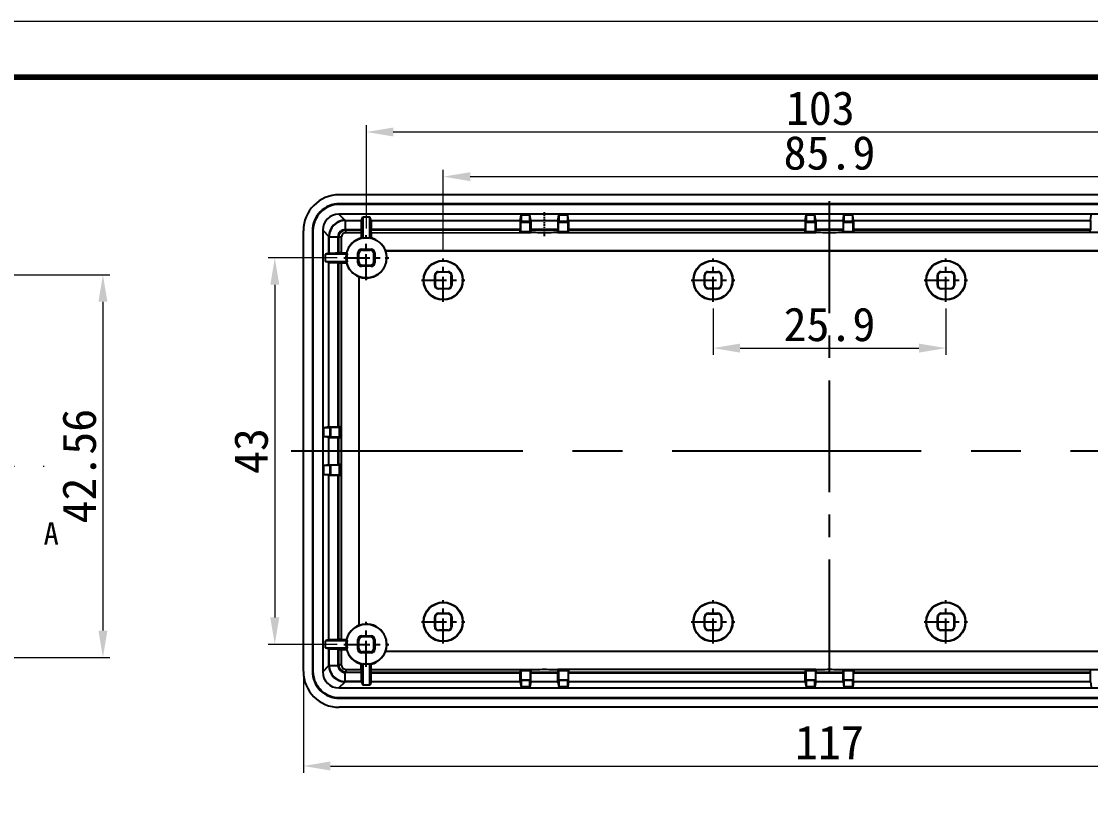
# Model space of a CAD drawing. Header units: millimetres. Extents: x 0 to 1787, y -410 to 0.
# Drawn here: x 1600.5 to 1719.4, y -245.5 to -159.5 of the extents above; entities that cross this region are included whole.
import ezdxf
from ezdxf.enums import TextEntityAlignment as Align

# ---------------------------------------------------------------- set-up
doc = ezdxf.new("R2010")
doc.units = ezdxf.units.MM
doc.header["$MEASUREMENT"] = 0
doc.linetypes.add('CENTER', pattern=[50.8, 31.75, -6.35, 6.35, -6.35])
doc.linetypes.add('DIVIDE', pattern=[31.75, 12.7, -6.35, 0, -6.35, 0, -6.35])
doc.layers.get('0').update_dxf_attribs({"linetype": 'CONTINUOUS'})
doc.layers.get('Defpoints').update_dxf_attribs({"linetype": 'CONTINUOUS'})
for name, color, linetype, lineweight in [('dim', 82, 'CONTINUOUS', 9), ('from', 7, 'CONTINUOUS', 13), ('hatch', 56, 'CONTINUOUS', 9)]:
    doc.layers.add(name, color=color, linetype=linetype, lineweight=lineweight)
doc.styles.add('宋体', font='SimSun.ttf')
doc.styles.add('样式 1', font='SIMKAI.TTF')
doc.dimstyles.new('YanXiu', dxfattribs={"dimscale": 1.5, "dimtxt": 2.5, "dimasz": 2.2, "dimexe": 0.65, "dimexo": 0.65, "dimgap": 0.5, "dimtad": 1, "dimzin": 0, "dimdsep": 46, "dimtxsty": '宋体', "dimcen": 0, "dimclrd": 3, "dimclre": 3, "dimclrt": 3, "dimadec": 0, "dimazin": 0, "dimtfac": 1, "dimtdec": 4, "dimtofl": 0, "dimtmove": 0, "dimatfit": 3, "dimfxl": 0, "dimtolj": 1, "dimtzin": 0, "dimlwd": 0, "dimlwe": 0, "dimarcsym": 0})

# ---------------------------------------------------------------- blocks, each defined once
blk = doc.blocks.new('*D3')
at = {"layer": 'Defpoints', "color": 0}
for p in [(1636.36, -185.78), (1628.68, -228.78), (1636.36, -228.78)]:
    blk.add_point(p, dxfattribs=at)
at = {"layer": 'dim', "color": 3, "lineweight": 5}
for p, q in [((1635.61, -185.78), (1627.93, -185.78)), ((1628.68, -188.78), (1628.68, -225.78)), ((1635.61, -228.78), (1627.93, -228.78))]:
    blk.add_line(p, q, dxfattribs=at)
at = {"layer": 'dim', "color": 3}
for points in [[(1628.18, -188.78), (1629.18, -188.78), (1628.68, -185.78)], [(1628.18, -225.78), (1629.18, -225.78), (1628.68, -228.78)]]:
    blk.add_solid(points, dxfattribs=at)
at = {"layer": 'dim', "color": 3, "insert": (1626.06, -207.28), "char_height": 3.75, "attachment_point": 5, "rotation": 90, "style": '宋体'}
blk.add_mtext('43', dxfattribs=at)
blk = doc.blocks.new('*D4')
at = {"layer": 'Defpoints', "color": 0}
for p in [(1741.86, -171.79), (1638.86, -183.28), (1741.86, -183.28)]:
    blk.add_point(p, dxfattribs=at)
at = {"layer": 'dim', "color": 3, "lineweight": 5}
for p, q in [((1638.86, -182.53), (1638.86, -171.04)), ((1741.86, -182.53), (1741.86, -171.04)), ((1641.86, -171.79), (1738.86, -171.79))]:
    blk.add_line(p, q, dxfattribs=at)
at = {"layer": 'dim', "color": 3}
for points in [[(1641.86, -171.29), (1641.86, -172.29), (1638.86, -171.79)], [(1738.86, -171.29), (1738.86, -172.29), (1741.86, -171.79)]]:
    blk.add_solid(points, dxfattribs=at)
at = {"layer": 'dim', "color": 3, "insert": (1689.34, -169.16), "char_height": 3.75, "attachment_point": 5, "style": '宋体'}
blk.add_mtext('103', dxfattribs=at)
blk = doc.blocks.new('*D5')
at = {"layer": 'Defpoints', "color": 0}
for p in [(1733.31, -176.76), (1647.41, -185.86), (1733.31, -185.86)]:
    blk.add_point(p, dxfattribs=at)
at = {"layer": 'dim', "color": 3, "lineweight": 5}
for p, q in [((1647.41, -185.12), (1647.41, -176.01)), ((1650.41, -176.76), (1730.31, -176.76)), ((1733.31, -185.12), (1733.31, -176.01))]:
    blk.add_line(p, q, dxfattribs=at)
at = {"layer": 'dim', "color": 3}
for points in [[(1650.41, -176.26), (1650.41, -177.26), (1647.41, -176.76)], [(1730.31, -176.26), (1730.31, -177.26), (1733.31, -176.76)]]:
    blk.add_solid(points, dxfattribs=at)
at = {"layer": 'dim', "color": 3, "insert": (1690.36, -174.13), "char_height": 3.75, "attachment_point": 5, "style": '宋体'}
blk.add_mtext('85.9', dxfattribs=at)
blk = doc.blocks.new('*D13')
at = {"layer": 'Defpoints', "color": 0}
for p in [(1631.86, -231.78), (1748.86, -231.78), (1748.86, -242.31)]:
    blk.add_point(p, dxfattribs=at)
at = {"layer": 'dim', "color": 3, "lineweight": 5}
for p, q in [((1631.86, -232.53), (1631.86, -243.06)), ((1748.86, -232.53), (1748.86, -243.06)), ((1634.86, -242.31), (1745.86, -242.31))]:
    blk.add_line(p, q, dxfattribs=at)
at = {"layer": 'dim', "color": 3}
for points in [[(1634.86, -241.81), (1634.86, -242.81), (1631.86, -242.31)], [(1745.86, -241.81), (1745.86, -242.81), (1748.86, -242.31)]]:
    blk.add_solid(points, dxfattribs=at)
at = {"layer": 'dim', "color": 3, "insert": (1690.36, -239.68), "char_height": 3.75, "attachment_point": 5, "style": '宋体'}
blk.add_mtext('117', dxfattribs=at)
blk = doc.blocks.new('*D16')
at = {"layer": 'Defpoints', "color": 0}
for p in [(1574.83, -187.68), (1574.83, -230.24), (1609.57, -230.24)]:
    blk.add_point(p, dxfattribs=at)
at = {"layer": 'dim', "color": 3, "lineweight": 5}
for p, q in [((1575.58, -187.68), (1610.32, -187.68)), ((1609.57, -190.68), (1609.57, -227.24)), ((1575.58, -230.24), (1610.32, -230.24))]:
    blk.add_line(p, q, dxfattribs=at)
at = {"layer": 'dim', "color": 3}
for points in [[(1609.07, -190.68), (1610.07, -190.68), (1609.57, -187.68)], [(1609.07, -227.24), (1610.07, -227.24), (1609.57, -230.24)]]:
    blk.add_solid(points, dxfattribs=at)
at = {"layer": 'dim', "color": 3, "insert": (1606.95, -208.96), "char_height": 3.75, "attachment_point": 5, "rotation": 90, "style": '宋体'}
blk.add_mtext('42.56', dxfattribs=at)
blk = doc.blocks.new('*D54')
at = {"layer": 'Defpoints', "color": 0}
for p in [(1677.41, -190.69), (1703.31, -190.69), (1703.31, -195.83)]:
    blk.add_point(p, dxfattribs=at)
at = {"layer": 'dim', "color": 3, "lineweight": 5}
for p, q in [((1677.41, -191.44), (1677.41, -196.58)), ((1703.31, -191.44), (1703.31, -196.58)), ((1680.41, -195.83), (1700.31, -195.83))]:
    blk.add_line(p, q, dxfattribs=at)
at = {"layer": 'dim', "color": 3}
for points in [[(1680.41, -195.33), (1680.41, -196.33), (1677.41, -195.83)], [(1700.31, -195.33), (1700.31, -196.33), (1703.31, -195.83)]]:
    blk.add_solid(points, dxfattribs=at)
at = {"layer": 'dim', "color": 3, "insert": (1690.36, -193.21), "char_height": 3.75, "attachment_point": 5, "style": '宋体'}
blk.add_mtext('25.9', dxfattribs=at)

msp = doc.modelspace()

# ---------------------------------------------------------------- linework, layer by layer
at = {"color": 1, "linetype": 'CENTER', "ltscale": 0.392022}
msp.add_line((1690.357, -231.779), (1690.357, -177.574), dxfattribs=at)
msp.add_line((1690.357, -231.779), (1690.357, -177.574), dxfattribs=at)
at = {"color": 7, "linetype": 'Continuous'}
for p, q in [((1744.858, -178.778), (1635.855, -178.778)), ((1635.857, -179.779), (1635.857, -179.849)), ((1744.856, -179.779), (1635.857, -179.779)), ((1744.856, -179.849), (1635.857, -179.849)), ((1635.804, -180.926), (1636.495, -181.617)), ((1744.909, -180.926), (1635.804, -180.926)), ((1636.495, -181.617), (1638.331, -181.617)), ((1636.522, -181.644), (1636.522, -182.643)), ((1636.522, -181.644), (1638.331, -181.644)), ((1638.331, -181.617), (1638.457, -181.241)), ((1638.331, -181.617), (1638.331, -181.644)), ((1638.457, -181.241), (1638.457, -183.639)), ((1638.457, -181.241), (1639.257, -181.241)), ((1639.257, -183.639), (1639.257, -181.241)), ((1639.382, -181.617), (1639.257, -181.241)), ((1639.382, -181.617), (1639.382, -182.618)), ((1639.382, -181.617), (1655.971, -181.617)), ((1655.971, -181.617), (1656.065, -181.057)), ((1655.971, -181.617), (1655.971, -182.618)), ((1656.065, -181.761), (1656.021, -181.849)), ((1656.021, -182.85), (1656.021, -181.849)), ((1657.092, -181.849), (1656.021, -181.849)), ((1656.065, -181.057), (1656.065, -181.761)), ((1657.048, -181.057), (1656.065, -181.057)), ((1657.048, -181.761), (1656.065, -181.761)), ((1657.048, -181.761), (1657.048, -181.057)), ((1657.142, -181.617), (1657.048, -181.057)), ((1657.048, -181.761), (1657.092, -181.849)), ((1657.092, -182.85), (1657.092, -181.849)), ((1657.142, -181.617), (1657.142, -182.618)), ((1657.142, -181.617), (1660.171, -181.617)), ((1660.171, -181.617), (1660.265, -181.057)), ((1660.171, -181.617), (1660.171, -182.618)), ((1660.265, -181.761), (1660.221, -181.849)), ((1660.221, -182.85), (1660.221, -181.849)), ((1661.292, -181.849), (1660.221, -181.849)), ((1660.265, -181.057), (1660.265, -181.761)), ((1661.248, -181.057), (1660.265, -181.057)), ((1661.248, -181.761), (1660.265, -181.761)), ((1661.248, -181.761), (1661.248, -181.057)), ((1661.342, -181.617), (1661.248, -181.057)), ((1661.248, -181.761), (1661.292, -181.849)), ((1661.292, -182.85), (1661.292, -181.849)), ((1661.342, -181.617), (1661.342, -182.618)), ((1661.342, -181.617), (1687.671, -181.617)), ((1687.671, -181.617), (1687.765, -181.057)), ((1687.671, -181.617), (1687.671, -182.618)), ((1687.765, -181.761), (1687.721, -181.849)), ((1687.721, -182.85), (1687.721, -181.849)), ((1688.792, -181.849), (1687.721, -181.849)), ((1687.765, -181.057), (1687.765, -181.761)), ((1688.748, -181.057), (1687.765, -181.057)), ((1688.748, -181.761), (1687.765, -181.761)), ((1688.748, -181.761), (1688.748, -181.057)), ((1688.842, -181.617), (1688.748, -181.057)), ((1688.748, -181.761), (1688.792, -181.849)), ((1688.792, -182.85), (1688.792, -181.849)), ((1688.842, -181.617), (1688.842, -182.618)), ((1688.842, -181.617), (1691.871, -181.617)), ((1691.871, -181.617), (1691.965, -181.057)), ((1691.871, -181.617), (1691.871, -182.618)), ((1691.965, -181.761), (1691.921, -181.849)), ((1691.921, -182.85), (1691.921, -181.849)), ((1692.992, -181.849), (1691.921, -181.849)), ((1691.965, -181.057), (1691.965, -181.761)), ((1692.948, -181.057), (1691.965, -181.057)), ((1692.948, -181.761), (1691.965, -181.761)), ((1692.948, -181.761), (1692.948, -181.057)), ((1693.042, -181.617), (1692.948, -181.057)), ((1692.948, -181.761), (1692.992, -181.849)), ((1692.992, -182.85), (1692.992, -181.849)), ((1693.042, -181.617), (1693.042, -182.618)), ((1693.042, -181.617), (1719.371, -181.617)), ((1719.371, -181.617), (1719.465, -181.057)), ((1719.371, -181.617), (1719.371, -182.618)), ((1631.857, -231.779), (1631.857, -182.777)), ((1632.857, -182.778), (1632.857, -231.778)), ((1632.857, -182.778), (1632.927, -182.778)), ((1632.927, -182.778), (1632.927, -231.778)), ((1634.005, -182.726), (1634.005, -231.83)), ((1634.005, -182.726), (1634.696, -183.417)), ((1636.522, -182.643), (1636.578, -182.699)), ((1636.522, -182.643), (1638.322, -182.643)), ((1636.578, -182.999), (1636.578, -182.699)), ((1638.304, -182.699), (1636.578, -182.699)), ((1638.301, -182.999), (1636.578, -182.999)), ((1638.301, -182.999), (1638.301, -183.578)), ((1638.322, -182.643), (1638.304, -182.699)), ((1639.382, -182.618), (1639.409, -182.699)), ((1655.971, -182.618), (1639.382, -182.618)), ((1655.958, -182.699), (1639.409, -182.699)), ((1639.412, -182.999), (1657.157, -182.979)), ((1639.412, -182.999), (1639.412, -183.578)), ((1656.021, -182.85), (1655.957, -182.979)), ((1655.971, -182.618), (1655.958, -182.699)), ((1656.021, -182.85), (1657.092, -182.85)), ((1657.092, -182.85), (1657.157, -182.979)), ((1657.142, -182.618), (1657.155, -182.699)), ((1660.171, -182.618), (1657.142, -182.618)), ((1660.158, -182.699), (1657.155, -182.699)), ((1660.221, -182.85), (1660.157, -182.979)), ((1660.157, -182.979), (1688.857, -182.979)), ((1660.171, -182.618), (1660.158, -182.699)), ((1660.221, -182.85), (1661.292, -182.85)), ((1661.292, -182.85), (1661.357, -182.979)), ((1661.342, -182.618), (1661.355, -182.699)), ((1687.671, -182.618), (1661.342, -182.618)), ((1687.658, -182.699), (1661.355, -182.699)), ((1687.721, -182.85), (1687.657, -182.979)), ((1687.671, -182.618), (1687.658, -182.699)), ((1687.721, -182.85), (1688.792, -182.85)), ((1688.792, -182.85), (1688.857, -182.979)), ((1688.842, -182.618), (1688.855, -182.699)), ((1691.871, -182.618), (1688.842, -182.618)), ((1691.858, -182.699), (1688.855, -182.699)), ((1691.921, -182.85), (1691.857, -182.979)), ((1720.557, -182.979), (1691.857, -182.979)), ((1691.871, -182.618), (1691.858, -182.699)), ((1691.921, -182.85), (1692.992, -182.85)), ((1692.992, -182.85), (1693.057, -182.979)), ((1693.042, -182.618), (1693.055, -182.699)), ((1719.371, -182.618), (1693.042, -182.618)), ((1719.358, -182.699), (1693.055, -182.699)), ((1719.421, -182.85), (1719.357, -182.979)), ((1719.371, -182.618), (1719.358, -182.699)), ((1634.696, -185.252), (1634.696, -183.417)), ((1634.722, -185.252), (1634.722, -183.443)), ((1634.722, -183.443), (1635.722, -183.443)), ((1635.722, -185.244), (1635.722, -183.443)), ((1635.722, -183.443), (1635.778, -183.499)), ((1635.778, -183.499), (1635.778, -185.225)), ((1636.078, -183.499), (1635.778, -183.499)), ((1636.078, -183.499), (1636.078, -185.223)), ((1634.696, -185.252), (1634.319, -185.378)), ((1634.319, -186.178), (1634.319, -185.378)), ((1636.717, -185.378), (1634.319, -185.378)), ((1634.696, -185.252), (1634.722, -185.252)), ((1635.722, -185.244), (1635.778, -185.225)), ((1636.078, -185.223), (1636.656, -185.223)), ((1637.907, -186.328), (1637.907, -185.228)), ((1638.026, -185.347), (1637.907, -185.228)), ((1638.026, -186.209), (1638.026, -185.347)), ((1638.426, -184.947), (1638.307, -184.828)), ((1638.307, -184.828), (1639.407, -184.828)), ((1638.426, -184.947), (1639.287, -184.947)), ((1639.287, -184.947), (1639.407, -184.828)), ((1639.687, -185.347), (1639.807, -185.228)), ((1639.687, -186.209), (1639.687, -185.347)), ((1639.807, -185.228), (1639.807, -186.328)), ((1641.078, -184.999), (1641.078, -184.973)), ((1641.078, -184.973), (1739.635, -184.973)), ((1641.078, -184.999), (1739.635, -184.999)), ((1634.696, -186.304), (1634.319, -186.178)), ((1634.319, -186.178), (1636.717, -186.178)), ((1634.696, -204.593), (1634.696, -186.304)), ((1634.696, -186.304), (1635.696, -186.304)), ((1635.696, -186.304), (1635.696, -204.593)), ((1635.696, -186.304), (1635.778, -186.331)), ((1635.778, -186.331), (1635.778, -204.579)), ((1636.078, -186.333), (1636.078, -228.223)), ((1636.078, -186.333), (1636.656, -186.333)), ((1638.026, -186.209), (1637.907, -186.328)), ((1638.426, -186.609), (1638.307, -186.728)), ((1638.426, -186.609), (1639.287, -186.609)), ((1639.407, -186.728), (1639.287, -186.609)), ((1639.807, -186.328), (1639.687, -186.209)), ((1639.407, -186.728), (1638.307, -186.728)), ((1646.457, -188.828), (1646.457, -187.728)), ((1646.457, -187.728), (1646.503, -187.774)), ((1646.503, -187.774), (1646.503, -188.782)), ((1646.857, -187.328), (1646.903, -187.374)), ((1646.857, -187.328), (1647.957, -187.328)), ((1647.91, -187.374), (1646.903, -187.374)), ((1647.957, -187.328), (1647.91, -187.374)), ((1648.357, -187.728), (1648.31, -187.774)), ((1648.31, -188.782), (1648.31, -187.774)), ((1648.357, -187.728), (1648.357, -188.828)), ((1676.5, -187.771), (1676.457, -187.728)), ((1676.457, -188.828), (1676.457, -187.728)), ((1676.5, -188.784), (1676.5, -187.771)), ((1676.857, -187.328), (1677.957, -187.328)), ((1676.9, -187.371), (1676.857, -187.328)), ((1676.9, -187.371), (1677.913, -187.371)), ((1677.913, -187.371), (1677.957, -187.328)), ((1678.313, -187.771), (1678.357, -187.728)), ((1678.313, -187.771), (1678.313, -188.784)), ((1678.357, -187.728), (1678.357, -188.828)), ((1702.357, -187.728), (1702.403, -187.774)), ((1702.357, -188.828), (1702.357, -187.728)), ((1702.403, -187.774), (1702.403, -188.781)), ((1702.757, -187.328), (1702.803, -187.374)), ((1702.757, -187.328), (1703.857, -187.328)), ((1703.81, -187.374), (1702.803, -187.374)), ((1703.81, -187.374), (1703.857, -187.328)), ((1704.21, -187.774), (1704.257, -187.728)), ((1704.21, -188.781), (1704.21, -187.774)), ((1704.257, -187.728), (1704.257, -188.828)), ((1638.052, -226.557), (1638.052, -187.999)), ((1638.078, -187.999), (1638.052, -187.999)), ((1638.078, -226.557), (1638.078, -187.999)), ((1646.457, -188.828), (1646.503, -188.782)), ((1648.31, -188.782), (1648.357, -188.828)), ((1676.5, -188.784), (1676.457, -188.828)), ((1678.313, -188.784), (1678.357, -188.828)), ((1702.357, -188.828), (1702.403, -188.781)), ((1704.257, -188.828), (1704.21, -188.781)), ((1646.857, -189.228), (1646.903, -189.182)), ((1647.957, -189.228), (1646.857, -189.228)), ((1646.903, -189.182), (1647.91, -189.182)), ((1647.91, -189.182), (1647.957, -189.228)), ((1676.9, -189.184), (1676.857, -189.228)), ((1677.957, -189.228), (1676.857, -189.228)), ((1677.913, -189.184), (1676.9, -189.184)), ((1677.913, -189.184), (1677.957, -189.228)), ((1702.757, -189.228), (1702.803, -189.181)), ((1703.857, -189.228), (1702.757, -189.228)), ((1702.803, -189.181), (1703.81, -189.181)), ((1703.857, -189.228), (1703.81, -189.181)), ((1634.696, -204.593), (1634.136, -204.686)), ((1634.136, -205.67), (1634.136, -204.686)), ((1634.788, -204.686), (1634.136, -204.686)), ((1634.696, -205.763), (1634.136, -205.67)), ((1634.136, -205.67), (1634.788, -205.67)), ((1634.696, -204.593), (1635.696, -204.593)), ((1634.788, -204.686), (1634.875, -204.643)), ((1634.788, -204.686), (1634.788, -205.67)), ((1634.788, -205.67), (1634.875, -205.713)), ((1634.875, -204.643), (1634.875, -205.713)), ((1635.876, -204.643), (1634.875, -204.643)), ((1635.696, -204.593), (1635.778, -204.579)), ((1635.876, -204.643), (1636.005, -204.578)), ((1635.876, -205.713), (1635.876, -204.643)), ((1636.005, -205.778), (1636.005, -204.578)), ((1634.696, -208.793), (1634.696, -205.763)), ((1634.696, -205.763), (1635.696, -205.763)), ((1634.875, -205.713), (1635.876, -205.713)), ((1635.696, -205.763), (1635.696, -208.793)), ((1635.696, -205.763), (1635.778, -205.777)), ((1635.778, -205.777), (1635.778, -208.779)), ((1635.876, -205.713), (1636.005, -205.778)), ((1634.696, -208.793), (1634.136, -208.886)), ((1634.136, -209.87), (1634.136, -208.886)), ((1634.788, -208.886), (1634.136, -208.886)), ((1634.696, -208.793), (1635.696, -208.793)), ((1634.788, -208.886), (1634.875, -208.843)), ((1634.788, -208.886), (1634.788, -209.87)), ((1634.875, -208.843), (1634.875, -209.913)), ((1635.876, -208.843), (1634.875, -208.843)), ((1635.696, -208.793), (1635.778, -208.779)), ((1635.876, -208.843), (1636.005, -208.778)), ((1635.876, -209.913), (1635.876, -208.843)), ((1636.005, -209.978), (1636.005, -208.778)), ((1634.696, -209.963), (1634.136, -209.87)), ((1634.136, -209.87), (1634.788, -209.87)), ((1634.696, -228.252), (1634.696, -209.963)), ((1634.696, -209.963), (1635.696, -209.963)), ((1634.788, -209.87), (1634.875, -209.913)), ((1634.875, -209.913), (1635.876, -209.913)), ((1635.696, -209.963), (1635.696, -228.252)), ((1635.696, -209.963), (1635.778, -209.977)), ((1635.778, -209.977), (1635.778, -228.225)), ((1635.876, -209.913), (1636.005, -209.978)), ((1646.457, -226.828), (1646.457, -225.728)), ((1646.457, -225.728), (1646.503, -225.774)), ((1646.503, -225.774), (1646.503, -226.782)), ((1646.857, -225.328), (1646.903, -225.374)), ((1646.857, -225.328), (1647.957, -225.328)), ((1647.91, -225.374), (1646.903, -225.374)), ((1647.91, -225.374), (1647.957, -225.328)), ((1648.31, -225.774), (1648.357, -225.728)), ((1648.31, -226.782), (1648.31, -225.774)), ((1648.357, -225.728), (1648.357, -226.828)), ((1676.457, -226.828), (1676.457, -225.728)), ((1676.5, -225.771), (1676.457, -225.728)), ((1676.5, -226.784), (1676.5, -225.771)), ((1676.857, -225.328), (1677.957, -225.328)), ((1676.9, -225.371), (1676.857, -225.328)), ((1676.9, -225.371), (1677.913, -225.371)), ((1677.913, -225.371), (1677.957, -225.328)), ((1678.313, -225.771), (1678.357, -225.728)), ((1678.313, -225.771), (1678.313, -226.784)), ((1678.357, -225.728), (1678.357, -226.828)), ((1702.357, -226.828), (1702.357, -225.728)), ((1702.357, -225.728), (1702.403, -225.774)), ((1702.403, -225.774), (1702.403, -226.781)), ((1702.757, -225.328), (1702.803, -225.374)), ((1702.757, -225.328), (1703.857, -225.328)), ((1703.81, -225.374), (1702.803, -225.374)), ((1703.857, -225.328), (1703.81, -225.374)), ((1704.257, -225.728), (1704.21, -225.774)), ((1704.21, -226.781), (1704.21, -225.774)), ((1704.257, -225.728), (1704.257, -226.828)), ((1638.078, -226.557), (1638.052, -226.557)), ((1646.457, -226.828), (1646.503, -226.782)), ((1648.357, -226.828), (1648.31, -226.782)), ((1676.5, -226.784), (1676.457, -226.828)), ((1678.313, -226.784), (1678.357, -226.828)), ((1702.357, -226.828), (1702.403, -226.781)), ((1704.21, -226.781), (1704.257, -226.828)), ((1634.696, -228.252), (1634.319, -228.378)), ((1634.696, -228.252), (1635.696, -228.252)), ((1635.696, -228.252), (1635.778, -228.225)), ((1636.078, -228.223), (1636.656, -228.223)), ((1637.907, -229.328), (1637.907, -228.228)), ((1638.026, -228.347), (1637.907, -228.228)), ((1638.426, -227.947), (1638.307, -227.828)), ((1638.307, -227.828), (1639.407, -227.828)), ((1639.287, -227.947), (1638.426, -227.947)), ((1639.407, -227.828), (1639.287, -227.947)), ((1639.807, -228.228), (1639.687, -228.347)), ((1639.807, -228.228), (1639.807, -229.328)), ((1646.857, -227.228), (1646.903, -227.182)), ((1647.957, -227.228), (1646.857, -227.228)), ((1646.903, -227.182), (1647.91, -227.182)), ((1647.957, -227.228), (1647.91, -227.182)), ((1676.9, -227.184), (1676.857, -227.228)), ((1677.957, -227.228), (1676.857, -227.228)), ((1677.913, -227.184), (1676.9, -227.184)), ((1677.913, -227.184), (1677.957, -227.228)), ((1702.757, -227.228), (1702.803, -227.181)), ((1703.857, -227.228), (1702.757, -227.228)), ((1702.803, -227.181), (1703.81, -227.181)), ((1703.81, -227.181), (1703.857, -227.228)), ((1634.319, -229.178), (1634.319, -228.378)), ((1636.717, -228.378), (1634.319, -228.378)), ((1634.696, -229.304), (1634.319, -229.178)), ((1634.319, -229.178), (1636.717, -229.178)), ((1634.696, -231.139), (1634.696, -229.304)), ((1634.696, -229.304), (1634.722, -229.304)), ((1634.722, -231.113), (1634.722, -229.304)), ((1635.722, -231.113), (1635.722, -229.312)), ((1635.722, -229.312), (1635.778, -229.331)), ((1635.778, -229.331), (1635.778, -231.056)), ((1636.078, -229.333), (1636.078, -231.057)), ((1636.078, -229.333), (1636.656, -229.333)), ((1638.026, -229.209), (1637.907, -229.328)), ((1638.026, -229.209), (1638.026, -228.347)), ((1639.687, -229.209), (1639.687, -228.347)), ((1639.687, -229.209), (1639.807, -229.328)), ((1638.426, -229.609), (1638.307, -229.728)), ((1639.407, -229.728), (1638.307, -229.728)), ((1639.287, -229.609), (1638.426, -229.609)), ((1639.287, -229.609), (1639.407, -229.728)), ((1641.078, -229.557), (1641.078, -229.583)), ((1739.635, -229.557), (1641.078, -229.557)), ((1739.635, -229.583), (1641.078, -229.583)), ((1632.857, -231.778), (1632.927, -231.778)), ((1634.005, -231.83), (1634.696, -231.139)), ((1634.722, -231.113), (1635.722, -231.113)), ((1635.722, -231.113), (1635.778, -231.056)), ((1636.078, -231.057), (1635.778, -231.057)), ((1636.578, -231.557), (1636.578, -231.857)), ((1636.578, -231.557), (1638.301, -231.557)), ((1638.301, -231.557), (1638.301, -230.978)), ((1638.457, -230.917), (1638.457, -233.315)), ((1639.257, -233.315), (1639.257, -230.917)), ((1639.412, -231.557), (1639.412, -230.978)), ((1639.412, -231.557), (1657.157, -231.577)), ((1656.021, -231.706), (1655.957, -231.577)), ((1656.021, -231.706), (1656.021, -232.707)), ((1657.092, -231.706), (1656.021, -231.706)), ((1657.092, -231.706), (1657.157, -231.577)), ((1657.092, -231.706), (1657.092, -232.707)), ((1660.221, -231.706), (1660.157, -231.577)), ((1688.857, -231.577), (1660.157, -231.577)), ((1660.221, -231.706), (1660.221, -232.707)), ((1661.292, -231.706), (1660.221, -231.706)), ((1661.292, -231.706), (1661.357, -231.577)), ((1661.292, -231.706), (1661.292, -232.707)), ((1687.721, -231.706), (1687.657, -231.577)), ((1688.792, -231.706), (1687.721, -231.706)), ((1687.721, -231.706), (1687.721, -232.707)), ((1688.792, -231.706), (1688.857, -231.577)), ((1688.792, -231.706), (1688.792, -232.707)), ((1691.857, -231.577), (1720.557, -231.577)), ((1691.921, -231.706), (1691.857, -231.577)), ((1692.992, -231.706), (1691.921, -231.706)), ((1691.921, -231.706), (1691.921, -232.707)), ((1692.992, -231.706), (1693.057, -231.577)), ((1692.992, -231.706), (1692.992, -232.707)), ((1719.421, -231.706), (1719.357, -231.577)), ((1635.804, -233.63), (1636.495, -232.938)), ((1638.331, -232.938), (1636.495, -232.938)), ((1636.522, -231.913), (1636.578, -231.857)), ((1636.522, -232.912), (1636.522, -231.913)), ((1638.322, -231.913), (1636.522, -231.913)), ((1638.331, -232.912), (1636.522, -232.912)), ((1636.578, -231.857), (1638.304, -231.857)), ((1638.322, -231.913), (1638.304, -231.857)), ((1638.331, -232.938), (1638.331, -232.912)), ((1638.331, -232.938), (1638.457, -233.315)), ((1639.382, -232.938), (1639.257, -233.315)), ((1639.382, -231.938), (1639.409, -231.857)), ((1639.382, -232.938), (1639.382, -231.938)), ((1639.382, -231.938), (1655.971, -231.938)), ((1655.971, -232.938), (1639.382, -232.938)), ((1639.409, -231.857), (1655.958, -231.857)), ((1655.971, -231.938), (1655.958, -231.857)), ((1655.971, -232.938), (1655.971, -231.938)), ((1655.971, -232.938), (1656.065, -233.499)), ((1656.065, -232.794), (1656.021, -232.707)), ((1656.021, -232.707), (1657.092, -232.707)), ((1656.065, -232.794), (1656.065, -233.499)), ((1657.048, -232.794), (1656.065, -232.794)), ((1657.048, -232.794), (1657.092, -232.707)), ((1657.048, -233.499), (1657.048, -232.794)), ((1657.142, -232.938), (1657.048, -233.499)), ((1657.142, -231.938), (1657.155, -231.857)), ((1657.142, -232.938), (1657.142, -231.938)), ((1657.142, -231.938), (1660.171, -231.938)), ((1660.171, -232.938), (1657.142, -232.938)), ((1657.155, -231.857), (1660.158, -231.857)), ((1660.171, -231.938), (1660.158, -231.857)), ((1660.171, -232.938), (1660.171, -231.938)), ((1660.171, -232.938), (1660.265, -233.499)), ((1660.265, -232.794), (1660.221, -232.707)), ((1660.221, -232.707), (1661.292, -232.707)), ((1660.265, -232.794), (1660.265, -233.499)), ((1661.248, -232.794), (1660.265, -232.794)), ((1661.248, -232.794), (1661.292, -232.707)), ((1661.248, -233.499), (1661.248, -232.794)), ((1661.342, -232.938), (1661.248, -233.499)), ((1661.342, -231.938), (1661.355, -231.857)), ((1661.342, -232.938), (1661.342, -231.938)), ((1661.342, -231.938), (1687.671, -231.938)), ((1687.671, -232.938), (1661.342, -232.938)), ((1661.355, -231.857), (1687.658, -231.857)), ((1687.671, -231.938), (1687.658, -231.857)), ((1687.671, -232.938), (1687.671, -231.938)), ((1687.671, -232.938), (1687.765, -233.499)), ((1687.721, -232.707), (1688.792, -232.707)), ((1687.765, -232.794), (1687.721, -232.707)), ((1688.748, -232.794), (1687.765, -232.794)), ((1687.765, -232.794), (1687.765, -233.499)), ((1688.748, -232.794), (1688.792, -232.707)), ((1688.748, -233.499), (1688.748, -232.794)), ((1688.842, -232.938), (1688.748, -233.499)), ((1688.842, -231.938), (1688.855, -231.857)), ((1688.842, -231.938), (1691.871, -231.938)), ((1688.842, -232.938), (1688.842, -231.938)), ((1691.871, -232.938), (1688.842, -232.938)), ((1688.855, -231.857), (1691.858, -231.857)), ((1691.871, -231.938), (1691.858, -231.857)), ((1691.871, -232.938), (1691.871, -231.938)), ((1691.871, -232.938), (1691.965, -233.499)), ((1691.921, -232.707), (1692.992, -232.707)), ((1691.965, -232.794), (1691.921, -232.707)), ((1692.948, -232.794), (1691.965, -232.794)), ((1691.965, -232.794), (1691.965, -233.499)), ((1692.948, -232.794), (1692.992, -232.707)), ((1692.948, -233.499), (1692.948, -232.794)), ((1693.042, -232.938), (1692.948, -233.499)), ((1693.042, -231.938), (1693.055, -231.857)), ((1693.042, -231.938), (1719.371, -231.938)), ((1693.042, -232.938), (1693.042, -231.938)), ((1719.371, -232.938), (1693.042, -232.938)), ((1693.055, -231.857), (1719.358, -231.857)), ((1719.371, -231.938), (1719.358, -231.857)), ((1719.371, -232.938), (1719.371, -231.938)), ((1719.371, -232.938), (1719.465, -233.499)), ((1635.804, -233.63), (1744.909, -233.63)), ((1639.257, -233.315), (1638.457, -233.315)), ((1657.048, -233.499), (1656.065, -233.499)), ((1661.248, -233.499), (1660.265, -233.499)), ((1688.748, -233.499), (1687.765, -233.499)), ((1692.948, -233.499), (1691.965, -233.499)), ((1635.857, -234.777), (1635.857, -234.707)), ((1635.857, -234.707), (1744.856, -234.707)), ((1635.857, -234.777), (1744.856, -234.777)), ((1744.858, -235.778), (1635.855, -235.778))]:
    msp.add_line(p, q, dxfattribs=at)
at = {"color": 1, "linetype": 'CENTER', "ltscale": 0.008007}
for p, q in [((1658.657, -183.377), (1658.657, -180.701)), ((1690.357, -182.85), (1690.357, -181.849))]:
    msp.add_line(p, q, dxfattribs=at)
at = {"color": 1, "linetype": 'CENTER', "ltscale": 0.090671}
for p, q in [((1638.857, -188.271), (1638.857, -183.285)), ((1636.363, -185.778), (1641.35, -185.778))]:
    msp.add_line(p, q, dxfattribs=at)
at = {"color": 1, "linetype": 'CENTER', "ltscale": 0.087745}
for p, q in [((1647.407, -190.691), (1647.407, -185.865)), ((1677.407, -190.691), (1677.407, -185.865)), ((1703.307, -190.691), (1703.307, -185.865)), ((1644.994, -188.278), (1649.82, -188.278)), ((1674.994, -188.278), (1679.82, -188.278)), ((1700.894, -188.278), (1705.72, -188.278)), ((1647.407, -228.691), (1647.407, -223.865)), ((1677.407, -228.691), (1677.407, -223.865)), ((1703.307, -228.691), (1703.307, -223.865)), ((1644.994, -226.278), (1649.82, -226.278)), ((1674.994, -226.278), (1679.82, -226.278)), ((1700.894, -226.278), (1705.72, -226.278))]:
    msp.add_line(p, q, dxfattribs=at)
at = {"color": 1, "linetype": 'CENTER', "ltscale": 0.872022}
msp.add_line((1744.858, -207.278), (1630.518, -207.278), dxfattribs=at)
at = {"color": 1, "linetype": 'CENTER', "ltscale": 0.090775}
for p, q in [((1638.857, -231.274), (1638.857, -226.282)), ((1636.36, -228.778), (1641.353, -228.778))]:
    msp.add_line(p, q, dxfattribs=at)
at = {"color": 7, "linetype": 'Continuous'}
for centre, radius in [((1638.857, -185.778), 2.25), ((1647.407, -188.278), 2.194), ((1647.407, -188.278), 2.15), ((1677.407, -188.278), 2.194), ((1677.407, -188.278), 2.15), ((1703.307, -188.278), 2.194), ((1703.307, -188.278), 2.15), ((1647.407, -226.278), 2.194), ((1647.407, -226.278), 2.15), ((1677.407, -226.278), 2.194), ((1677.407, -226.278), 2.15), ((1703.307, -226.278), 2.194), ((1703.307, -226.278), 2.15), ((1638.857, -228.778), 2.25)]:
    msp.add_circle(centre, radius, dxfattribs=at)
for centre, radius, start, end in [((1635.856, -182.778), 2.999, 89.9953, 180.0047), ((1635.856, -182.778), 2.929, 89.99519, 180.00481), ((1636.521, -183.443), 1.799, 89.99315, 180.00635), ((1636.52, -183.442), 0.799, 89.92159, 180.07931), ((1636.578, -183.499), 0.8, 90.00688, 179.98718), ((1636.578, -183.499), 0.5, 89.99311, 180.00689), ((1638.857, -185.778), 2.269, 104.16464, 165.83536), ((1638.857, -185.778), 2.176, 79.40834, 100.59166), ((1638.857, -185.778), 2.269, 20.72988, 75.83536), ((1638.857, -185.778), 2.176, 169.40834, 190.59166), ((1638.857, -185.778), 2.267, 249.94624, 20.05376), ((1641.078, -187.999), 3.026, 90, 91.87192), ((1638.821, -185.559), 2.236, 14.46063, 15.14973), ((1641.078, -187.999), 3, 90, 91.75696), ((1638.857, -185.778), 2.269, 194.16464, 249.27012), ((1641.078, -187.999), 3.026, 178.12808, 180), ((1638.638, -185.742), 2.236, 254.85027, 255.53937), ((1641.078, -187.999), 3, 178.24304, 180), ((1646.857, -188.828), 0.4, 179.9991, 270.0009), ((1638.857, -228.778), 2.269, 110.72988, 165.83536), ((1641.078, -226.557), 3.026, 180, 181.87192), ((1638.638, -228.814), 2.236, 104.46063, 105.14973), ((1641.078, -226.557), 3, 180, 181.75696), ((1638.857, -228.778), 2.267, 339.94624, 110.05376), ((1638.857, -228.778), 2.269, 194.16464, 255.83536), ((1638.857, -228.778), 2.176, 169.40834, 190.59166), ((1638.857, -228.778), 2.269, 284.16464, 339.27012), ((1638.821, -228.997), 2.236, 344.85027, 345.53937), ((1641.078, -226.557), 3.026, 268.12808, 270), ((1641.078, -226.557), 3, 268.24304, 270), ((1635.856, -231.778), 2.999, 179.99529, 270.00471), ((1635.856, -231.778), 2.929, 179.99518, 270.00482), ((1636.521, -231.113), 1.799, 179.99314, 270.00634), ((1636.52, -231.114), 0.799, 179.92159, 270.07931), ((1636.578, -231.057), 0.8, 180.00688, 269.98718), ((1636.578, -231.057), 0.5, 179.99311, 270.00689), ((1638.857, -228.778), 2.176, 259.40834, 280.59166)]:
    msp.add_arc(centre, radius, start, end, dxfattribs=at)
for centre, major_axis, ratio, start_param, end_param in [((1635.858, -182.779), (2.83, -2.83), 0.999315, 2.3565371, 3.9266482), ((1635.806, -182.727), (1.274, -1.274), 0.999315, 2.3565371, 3.9266482), ((1636.497, -183.418), (-1.274, 1.274), 0.999315, -0.7850555, 0.7850555), ((1638.322, -181.644), (0, 1), 0.0087269, -3.1154127, -1.5707963), ((1638.304, -182.999), (0, 0.3), 0.0087269, 0.0261799, 1.5707963), ((1639.409, -182.999), (0, 0.3), 0.0087269, -1.5707963, -0.0261799), ((1657.155, -182.999), (0, 0.3), 0.0043634, -1.5021938, -0.0261799), ((1661.355, -182.999), (0, 0.3), 0.0043634, -1.5021938, -0.0261799), ((1688.855, -182.999), (0, 0.3), 0.0043634, -1.5021938, -0.0261799), ((1693.055, -182.999), (0, 0.3), 0.0043634, -1.5021938, -0.0261799), ((1637.041, -185.778), (3.025, 0), 0.8000073, 1.0840314, 1.1412906), ((1640.672, -185.778), (3.025, 0), 0.8000073, 2.000302, 2.0575612), ((1634.722, -185.244), (1, 0), 0.0087269, -1.5707963, -0.0261799), ((1636.078, -185.225), (0.3, 0), 0.0087269, 1.5707963, 3.1154127), ((1638.857, -183.963), (0, 3.025), 0.8000073, -4.2828833, -4.2256241), ((1638.307, -185.228), (0.283, -0.283), 0.9999726, 2.3562082, 3.9269771), ((1638.426, -185.347), (0.283, -0.283), 0.9999726, 2.3562082, 3.9269771), ((1639.287, -185.347), (-0.283, -0.283), 0.9999726, 2.3562082, 3.9269771), ((1639.407, -185.228), (0.283, 0.283), 0.9999726, -0.7853845, 0.7853845), ((1636.078, -186.331), (0.3, 0), 0.0087269, -3.1154127, -1.5707963), ((1638.857, -187.593), (0, 3.025), 0.8000073, 1.0840314, 1.1412906), ((1638.307, -186.328), (0.283, 0.283), 0.9999726, 2.3562082, 3.9269771), ((1638.426, -186.209), (0.283, 0.283), 0.9999726, 2.3562082, 3.9269771), ((1639.287, -186.209), (0.283, -0.283), 0.9999726, -0.7853845, 0.7853845), ((1639.407, -186.328), (0.283, -0.283), 0.9999726, -0.7853845, 0.7853845), ((1646.857, -187.728), (-0.283, 0.283), 0.9999239, -0.7853601, 0.7853601), ((1646.903, -187.774), (0.283, -0.283), 0.9999239, 2.3562326, 3.9269527), ((1647.91, -187.774), (-0.283, -0.283), 0.9999239, 2.3562326, 3.9269527), ((1647.957, -187.728), (0.283, 0.283), 0.9999239, -0.7853601, 0.7853601), ((1676.857, -187.728), (0.283, -0.283), 0.9999239, 2.3562326, 3.9269527), ((1676.9, -187.771), (0.283, -0.283), 0.9999239, 2.3562326, 3.9269527), ((1677.913, -187.771), (-0.283, -0.283), 0.9999239, 2.3562326, 3.9269527), ((1677.957, -187.728), (0.283, 0.283), 0.9999239, -0.7853601, 0.7853601), ((1702.757, -187.728), (0.283, -0.283), 0.9999239, 2.3562326, 3.9269527), ((1702.803, -187.774), (0.283, -0.283), 0.9999239, 2.3562326, 3.9269527), ((1703.81, -187.774), (0.283, 0.283), 0.9999239, -0.7853601, 0.7853601), ((1703.857, -187.728), (0.283, 0.283), 0.9999239, -0.7853601, 0.7853601), ((1646.903, -188.782), (0.283, 0.283), 0.9999239, 2.3562326, 3.9269527), ((1647.91, -188.782), (0.283, -0.283), 0.9999239, -0.7853601, 0.7853601), ((1647.957, -188.828), (-0.283, 0.283), 0.9999239, -3.9269527, -2.3562326), ((1676.857, -188.828), (0.283, 0.283), 0.9999239, -3.9269527, -2.3562326), ((1676.9, -188.784), (0.283, 0.283), 0.9999239, 2.3562326, 3.9269527), ((1677.913, -188.784), (-0.283, 0.283), 0.9999239, 2.3562326, 3.9269527), ((1677.957, -188.828), (0.283, -0.283), 0.9999239, -0.7853601, 0.7853601), ((1702.757, -188.828), (0.283, 0.283), 0.9999239, -3.9269527, -2.3562326), ((1702.803, -188.781), (0.283, 0.283), 0.9999239, 2.3562326, 3.9269527), ((1703.81, -188.781), (-0.283, 0.283), 0.9999239, 2.3562326, 3.9269527), ((1703.857, -188.828), (0.283, -0.283), 0.9999239, -0.7853601, 0.7853601), ((1636.078, -204.579), (0.3, 0), 0.0043634, 1.8166284, 3.1154127), ((1636.078, -205.777), (0.3, 0), 0.0043634, -3.1154127, -1.8166284), ((1636.078, -208.779), (0.3, 0), 0.0043634, 1.8166284, 3.1154127), ((1636.078, -209.977), (0.3, 0), 0.0043634, -3.1154127, -1.8166284), ((1646.857, -225.728), (-0.283, 0.283), 0.9999239, -0.7853601, 0.7853601), ((1646.903, -225.774), (0.283, -0.283), 0.9999239, 2.3562326, 3.9269527), ((1647.91, -225.774), (0.283, 0.283), 0.9999239, -0.7853601, 0.7853601), ((1647.957, -225.728), (0.283, 0.283), 0.9999239, -0.7853601, 0.7853601), ((1676.857, -225.728), (0.283, -0.283), 0.9999239, 2.3562326, 3.9269527), ((1676.9, -225.771), (0.283, -0.283), 0.9999239, 2.3562326, 3.9269527), ((1677.913, -225.771), (-0.283, -0.283), 0.9999239, 2.3562326, 3.9269527), ((1677.957, -225.728), (0.283, 0.283), 0.9999239, -0.7853601, 0.7853601), ((1702.757, -225.728), (0.283, -0.283), 0.9999239, 2.3562326, 3.9269527), ((1702.803, -225.774), (0.283, -0.283), 0.9999239, 2.3562326, 3.9269527), ((1703.81, -225.774), (-0.283, -0.283), 0.9999239, 2.3562326, 3.9269527), ((1703.857, -225.728), (0.283, 0.283), 0.9999239, -0.7853601, 0.7853601), ((1646.857, -226.828), (0.283, 0.283), 0.9999239, -3.9269527, -2.3562326), ((1646.903, -226.782), (0.283, 0.283), 0.9999239, 2.3562326, 3.9269527), ((1647.91, -226.782), (-0.283, 0.283), 0.9999239, 2.3562326, 3.9269527), ((1647.957, -226.828), (-0.283, 0.283), 0.9999239, -3.9269527, -2.3562326), ((1676.857, -226.828), (0.283, 0.283), 0.9999239, -3.9269527, -2.3562326), ((1676.9, -226.784), (0.283, 0.283), 0.9999239, 2.3562326, 3.9269527), ((1677.913, -226.784), (-0.283, 0.283), 0.9999239, 2.3562326, 3.9269527), ((1677.957, -226.828), (0.283, -0.283), 0.9999239, -0.7853601, 0.7853601), ((1702.757, -226.828), (0.283, 0.283), 0.9999239, -3.9269527, -2.3562326), ((1702.803, -226.781), (0.283, 0.283), 0.9999239, 2.3562326, 3.9269527), ((1703.81, -226.781), (0.283, -0.283), 0.9999239, -0.7853601, 0.7853601), ((1703.857, -226.828), (0.283, -0.283), 0.9999239, -0.7853601, 0.7853601), ((1636.078, -228.225), (0.3, 0), 0.0087269, 1.5707963, 3.1154127), ((1638.857, -226.963), (0, 3.025), 0.8000073, -4.2828833, -4.2256241), ((1638.307, -228.228), (0.283, -0.283), 0.9999726, 2.3562082, 3.9269771), ((1638.426, -228.347), (0.283, -0.283), 0.9999726, 2.3562082, 3.9269771), ((1639.287, -228.347), (0.283, 0.283), 0.9999726, -0.7853845, 0.7853845), ((1639.407, -228.228), (0.283, 0.283), 0.9999726, -0.7853845, 0.7853845), ((1634.722, -229.312), (1, 0), 0.0087269, 0.0261799, 1.5707963), ((1636.078, -229.331), (0.3, 0), 0.0087269, -3.1154127, -1.5707963), ((1638.857, -230.593), (0, 3.025), 0.8000073, 1.0840314, 1.1412906), ((1638.307, -229.328), (0.283, 0.283), 0.9999726, 2.3562082, 3.9269771), ((1638.426, -229.209), (0.283, 0.283), 0.9999726, 2.3562082, 3.9269771), ((1639.287, -229.209), (-0.283, 0.283), 0.9999726, 2.3562082, 3.9269771), ((1639.407, -229.328), (0.283, -0.283), 0.9999726, -0.7853845, 0.7853845), ((1635.858, -231.777), (2.83, 2.83), 0.999315, 2.3565371, 3.9266482), ((1635.806, -231.829), (1.274, 1.274), 0.999315, -3.9266482, -2.3565371), ((1636.497, -231.138), (1.274, 1.274), 0.999315, 2.3565371, 3.9266482), ((1637.041, -228.778), (3.025, 0), 0.8000073, -1.1412906, -1.0840314), ((1638.304, -231.557), (0, 0.3), 0.0087269, -4.712389, -3.1677726), ((1640.672, -228.778), (3.025, 0), 0.8000073, -2.0575612, -2.000302), ((1639.409, -231.557), (0, 0.3), 0.0087269, -3.1154127, -1.5707963), ((1655.958, -231.557), (0, 0.3), 0.0043634, -4.6437864, -3.1677726), ((1660.158, -231.557), (0, 0.3), 0.0043634, -4.6437864, -3.1677726), ((1687.658, -231.557), (0, 0.3), 0.0043634, -4.6437864, -3.1677726), ((1719.358, -231.557), (0, 0.3), 0.0043634, -4.6437864, -3.1677726), ((1638.322, -232.912), (0, 1), 0.0087269, -1.5707963, -0.0261799)]:
    msp.add_ellipse(centre, major_axis=major_axis, ratio=ratio, start_param=start_param, end_param=end_param, dxfattribs=at)
for points, start_tangent, end_tangent in [([(1655.957, -182.979), (1655.957, -182.84), (1655.957, -182.739), (1655.958, -182.699)], (0.0002998, 1), (0.1643635, 0.9863998)), ([(1660.157, -182.979), (1659.157, -182.999), (1658.157, -182.999), (1657.157, -182.979)], (-1, 0), (-1, 0)), ([(1660.157, -182.979), (1660.157, -182.84), (1660.157, -182.739), (1660.158, -182.699)], (0.0002998, 1), (0.1643635, 0.9863998)), ([(1687.657, -182.979), (1687.657, -182.84), (1687.657, -182.739), (1687.658, -182.699)], (0.0002998, 1), (0.1643635, 0.9863998)), ([(1691.857, -182.979), (1690.857, -182.999), (1689.857, -182.999), (1688.857, -182.979)], (-1, 0), (-1, 0)), ([(1691.857, -182.979), (1691.857, -182.84), (1691.857, -182.739), (1691.858, -182.699)], (0.0002998, 1), (0.1643635, 0.9863998)), ([(1719.357, -182.979), (1719.357, -182.84), (1719.357, -182.739), (1719.358, -182.699)], (0.0002998, 1), (0.1643635, 0.9863998)), ([(1657.157, -231.577), (1657.156, -231.716), (1657.156, -231.817), (1657.155, -231.857)], (-0.0002998, -1), (-0.1643635, -0.9863998)), ([(1657.157, -231.577), (1658.157, -231.557), (1659.157, -231.557), (1660.157, -231.577)], (1, 0), (1, 0)), ([(1661.357, -231.577), (1661.356, -231.716), (1661.356, -231.817), (1661.355, -231.857)], (-0.0002998, -1), (-0.1643635, -0.9863998)), ([(1688.857, -231.577), (1688.856, -231.716), (1688.856, -231.817), (1688.855, -231.857)], (-0.0002998, -1), (-0.1643635, -0.9863998)), ([(1688.857, -231.577), (1689.857, -231.557), (1690.857, -231.557), (1691.857, -231.577)], (1, 0), (1, 0)), ([(1691.857, -231.577), (1691.857, -231.716), (1691.857, -231.817), (1691.858, -231.857)], (0.0002998, -1), (0.1643635, -0.9863998)), ([(1693.057, -231.577), (1693.056, -231.716), (1693.056, -231.817), (1693.055, -231.857)], (-0.0002998, -1), (-0.1643635, -0.9863998))]:
    msp.add_spline(points, degree=3, dxfattribs=dict(at, start_tangent=start_tangent, end_tangent=end_tangent))
at = {"layer": 'from'}
msp.add_lwpolyline([(1425.928, -410.242), (1786.772, -410.242), (1786.772, -159.488), (1425.928, -159.488)], close=True, dxfattribs=at)
at = {"layer": 'from', "const_width": 0.622}
msp.add_lwpolyline([(1432.147, -404.023), (1432.147, -165.707), (1780.553, -165.707), (1780.553, -404.023), (1432.147, -404.023)], dxfattribs=at)
at = {"layer": 'hatch', "color": 2, "linetype": 'DIVIDE', "ltscale": 0.5}
msp.add_line((1448.719, -208.957), (1603.817, -208.957), dxfattribs=at)
at = {"layer": 'hatch', "color": 2}
msp.add_lwpolyline([(1603.817, -208.957, 0, 0, 0), (1603.817, -211.457, 0.75, 0, 0), (1603.817, -213.957, 0, 0, 0)], format="xyseb", dxfattribs=at)

# ---------------------------------------------------------------- texts
at = {"layer": 'hatch', "color": 6, "style": '样式 1'}
msp.add_text('A', height=2.5, dxfattribs=at).set_placement((1603.817, -216.457), align=Align.MIDDLE)

# ---------------------------------------------------------------- dimensions: what is measured, and where the dimension line sits
at = {"layer": 'dim'}
for base, p1, p2, picture, middle in [((1741.857, -171.788), (1638.857, -183.285), (1741.857, -183.285), '*D4', (1689.337, -171.788)), ((1733.307, -176.759), (1647.407, -185.865), (1733.307, -185.865), '*D5', (1690.357, -174.135)), ((1703.307, -195.832), (1677.407, -190.691), (1703.307, -190.691), '*D54', (1690.357, -193.208)), ((1748.857, -242.308), (1631.857, -231.779), (1748.857, -231.779), '*D13', (1690.357, -242.308))]:
    dim = msp.add_linear_dim(base=base, p1=p1, p2=p2, dimstyle='YanXiu', override={"dimasz": 2, "dimexe": 0.49975, "dimexo": 0.49975, "dimgap": 0.49975}, dxfattribs=at)
    dim.commit()
    dim.dimension.update_dxf_attribs({"geometry": picture, "text_midpoint": middle, "dimtype": 160})
for base, p1, p2, picture, middle in [((1628.683, -228.778), (1636.363, -185.778), (1636.363, -228.778), '*D3', (1626.059, -207.278)), ((1609.572, -230.236), (1574.83, -187.679), (1574.83, -230.236), '*D16', (1606.947, -208.957))]:
    dim = msp.add_linear_dim(base=base, p1=p1, p2=p2, angle=90, dimstyle='YanXiu', override={"dimasz": 2, "dimexe": 0.49975, "dimexo": 0.49975, "dimgap": 0.49975}, dxfattribs=at)
    dim.commit()
    dim.dimension.update_dxf_attribs({"geometry": picture, "text_midpoint": middle, "dimtype": 160})

doc.saveas('drawing.dxf')
